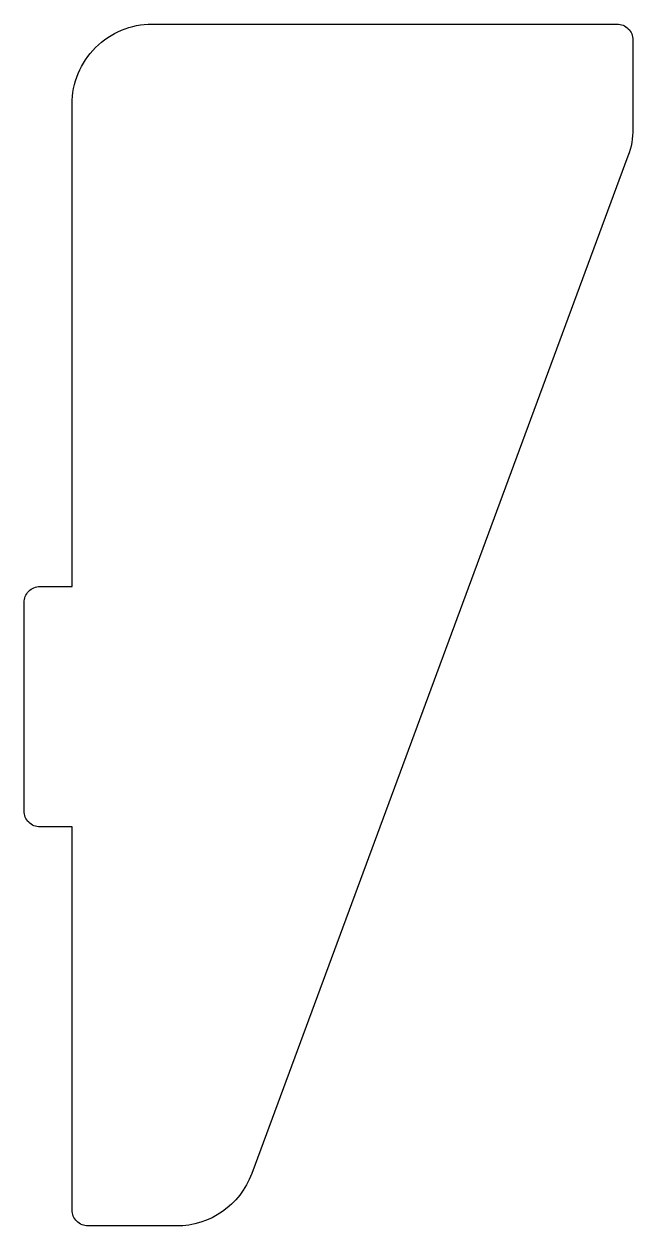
# Model space of a CAD drawing. Extents: x -3 to 35, y -75 to 0.
import ezdxf

# ---------------------------------------------------------------- set-up
doc = ezdxf.new("R2010")
doc.units = 0

msp = doc.modelspace()

# ---------------------------------------------------------------- linework, layer by layer
at = {"layer": '1'}
msp.add_lwpolyline([(35, -1), (35, -6.518, -0.088805), (34.689, -8.253), (11.208, -71.735, -0.313864), (6.518, -75), (1, -75, -0.414214), (0, -74), (0, -50.1), (-2, -50.1, -0.414214), (-3, -49.1), (-3, -36.1, -0.414214), (-2, -35.1), (0, -35.1), (0, -5, -0.414214), (5, 0), (34, 0, -0.414214)], format="xyb", close=True, dxfattribs=at)

doc.saveas('drawing.dxf')
